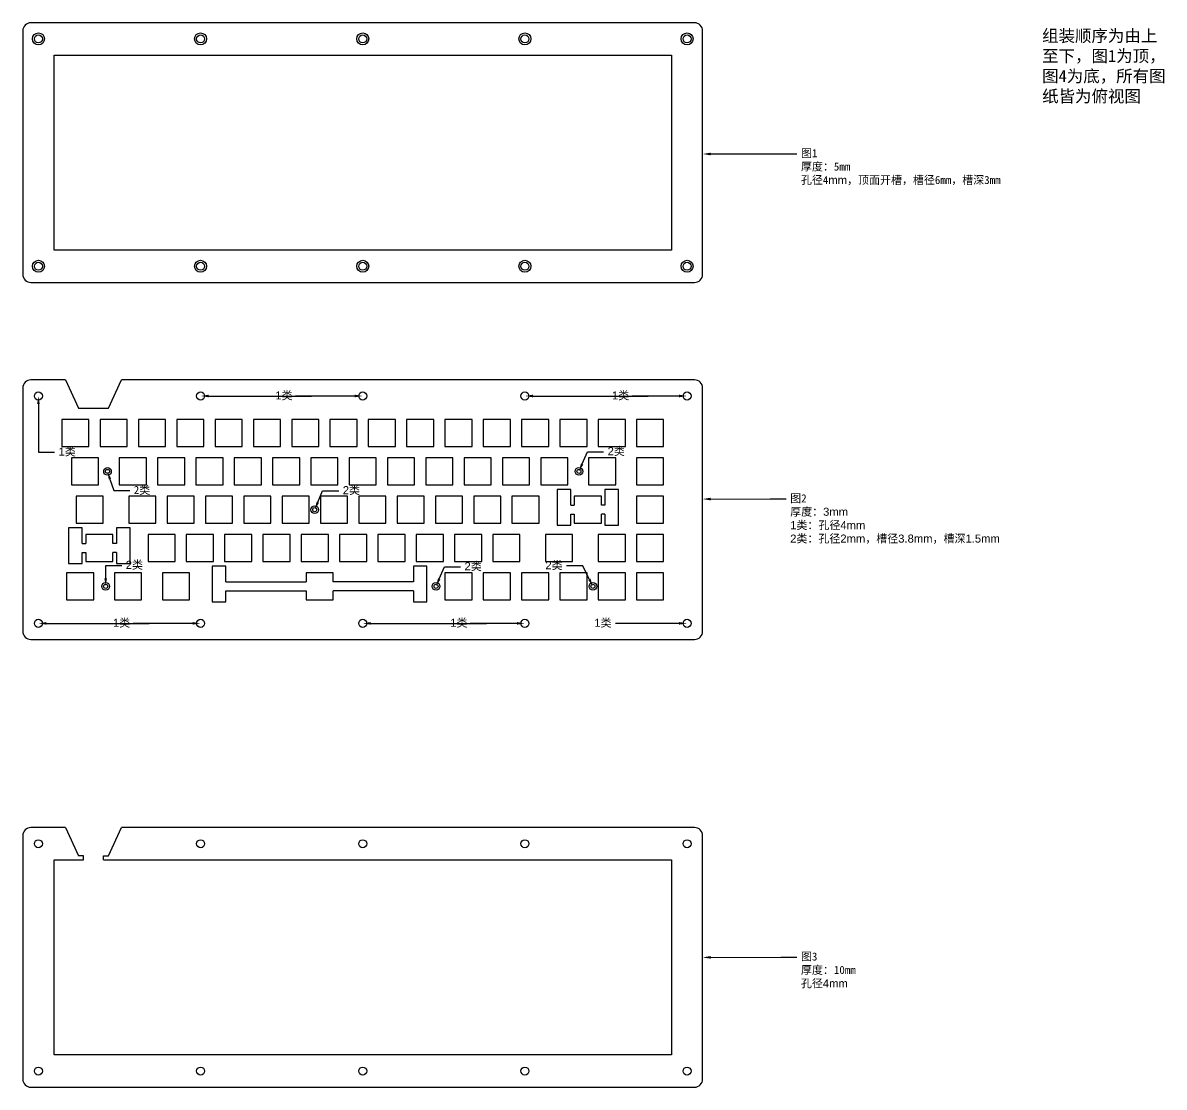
# Model space of a CAD drawing. Header units: millimetres. Extents: x -18 to 567, y -1182 to 0.
# Drawn here: x 0 to 567, y -529 to 0 of the extents above; entities that cross this region are included whole.
import ezdxf
from ezdxf import colors
from ezdxf.entities.mleader import LeaderData, LeaderLine
from ezdxf.math import Vec2, Vec3

# ---------------------------------------------------------------- set-up
doc = ezdxf.new("R2010")
doc.units = ezdxf.units.MM
doc.styles.get("Standard").update_dxf_attribs({"font": 'arial.ttf'})

msp = doc.modelspace()

# ---------------------------------------------------------------- linework, layer by layer
for p, q in [((21.14, -177.47), (27.73, -191.47)), ((42.55, -191.47), (49.14, -177.47)), ((27.73, -191.47), (42.55, -191.47)), ((272.39, -231.94), (265.64, -231.94)), ((265.64, -231.94), (265.64, -249.72)), ((272.39, -239.67), (272.39, -231.94)), ((296.19, -231.94), (289.44, -231.94)), ((289.44, -231.94), (289.44, -239.67)), ((296.19, -249.72), (296.19, -231.94)), ((272.39, -239.67), (274.17, -239.67)), ((289.44, -239.67), (287.67, -239.67)), ((272.39, -249.72), (272.39, -244.27)), ((272.39, -244.27), (274.17, -244.27)), ((289.44, -244.27), (287.67, -244.27)), ((289.44, -244.27), (289.44, -249.72)), ((29.51, -250.99), (22.76, -250.99)), ((22.76, -250.99), (22.76, -268.77)), ((29.51, -258.72), (29.51, -250.99)), ((53.31, -250.99), (46.56, -250.99)), ((46.56, -250.99), (46.56, -258.72)), ((53.31, -268.77), (53.31, -250.99)), ((265.64, -249.72), (272.39, -249.72)), ((289.44, -249.72), (296.19, -249.72)), ((29.51, -258.72), (31.28, -258.72)), ((46.56, -258.72), (44.78, -258.72)), ((29.51, -268.77), (29.51, -263.32)), ((29.51, -263.32), (31.28, -263.32)), ((46.56, -263.32), (44.78, -263.32)), ((46.56, -263.32), (46.56, -268.77)), ((22.76, -268.77), (29.51, -268.77)), ((46.56, -268.77), (53.31, -268.77)), ((100.94, -270.04), (94.19, -270.04)), ((94.19, -270.04), (94.19, -287.82)), ((100.94, -277.77), (100.94, -270.04)), ((200.94, -270.04), (194.19, -270.04)), ((194.19, -270.04), (194.19, -277.77)), ((200.94, -287.82), (200.94, -270.04)), ((100.94, -277.77), (140.82, -277.77)), ((194.19, -277.77), (154.32, -277.77)), ((100.94, -287.82), (100.94, -282.37)), ((100.94, -282.37), (140.82, -282.37)), ((194.19, -282.37), (154.32, -282.37)), ((194.19, -282.37), (194.19, -287.82)), ((94.19, -287.82), (100.94, -287.82)), ((194.19, -287.82), (200.94, -287.82)), ((21.14, -399.99), (27.73, -413.99)), ((42.55, -413.99), (49.14, -399.99)), ((30.14, -413.99), (27.73, -413.99)), ((30.14, -415.99), (30.14, -413.99)), ((40.14, -415.99), (40.14, -413.99)), ((40.14, -413.99), (42.55, -413.99))]:
    msp.add_line(p, q)
msp.add_lwpolyline([(4, -129), (334, -129, 0.414214), (338, -125), (338, -4, 0.414214), (334, 0), (4, 0, 0.414214), (0, -4), (0, -125, 0.414214)], format="xyb", close=True)
for points in [[(15.5, -16), (322.5, -16), (322.5, -113), (15.5, -113)], [(19.37, -210.62), (32.87, -210.62), (32.87, -197.12), (19.37, -197.12)], [(38.42, -210.62), (51.92, -210.62), (51.92, -197.12), (38.42, -197.12)], [(57.47, -210.62), (70.97, -210.62), (70.97, -197.12), (57.47, -197.12)], [(76.52, -210.62), (90.02, -210.62), (90.02, -197.12), (76.52, -197.12)], [(95.57, -210.62), (109.07, -210.62), (109.07, -197.12), (95.57, -197.12)], [(114.62, -210.62), (128.12, -210.62), (128.12, -197.12), (114.62, -197.12)], [(133.67, -210.62), (147.17, -210.62), (147.17, -197.12), (133.67, -197.12)], [(152.72, -210.62), (166.22, -210.62), (166.22, -197.12), (152.72, -197.12)], [(171.77, -210.62), (185.27, -210.62), (185.27, -197.12), (171.77, -197.12)], [(190.82, -210.62), (204.32, -210.62), (204.32, -197.12), (190.82, -197.12)], [(209.87, -210.62), (223.37, -210.62), (223.37, -197.12), (209.87, -197.12)], [(228.92, -210.62), (242.42, -210.62), (242.42, -197.12), (228.92, -197.12)], [(247.97, -210.62), (261.47, -210.62), (261.47, -197.12), (247.97, -197.12)], [(267.02, -210.62), (280.52, -210.62), (280.52, -197.12), (267.02, -197.12)], [(286.07, -210.62), (299.57, -210.62), (299.57, -197.12), (286.07, -197.12)], [(305.12, -210.62), (318.62, -210.62), (318.62, -197.12), (305.12, -197.12)], [(24.14, -229.67), (37.64, -229.67), (37.64, -216.17), (24.14, -216.17)], [(47.95, -229.67), (61.45, -229.67), (61.45, -216.17), (47.95, -216.17)], [(67, -229.67), (80.5, -229.67), (80.5, -216.17), (67, -216.17)], [(86.05, -229.67), (99.55, -229.67), (99.55, -216.17), (86.05, -216.17)], [(105.1, -229.67), (118.6, -229.67), (118.6, -216.17), (105.1, -216.17)], [(124.15, -229.67), (137.65, -229.67), (137.65, -216.17), (124.15, -216.17)], [(143.2, -229.67), (156.7, -229.67), (156.7, -216.17), (143.2, -216.17)], [(162.25, -229.67), (175.75, -229.67), (175.75, -216.17), (162.25, -216.17)], [(181.3, -229.67), (194.8, -229.67), (194.8, -216.17), (181.3, -216.17)], [(200.35, -229.67), (213.85, -229.67), (213.85, -216.17), (200.35, -216.17)], [(219.4, -229.67), (232.9, -229.67), (232.9, -216.17), (219.4, -216.17)], [(238.45, -229.67), (251.95, -229.67), (251.95, -216.17), (238.45, -216.17)], [(257.5, -229.67), (271, -229.67), (271, -216.17), (257.5, -216.17)], [(281.31, -229.67), (294.81, -229.67), (294.81, -216.17), (281.31, -216.17)], [(305.12, -229.67), (318.62, -229.67), (318.62, -216.17), (305.12, -216.17)], [(26.52, -248.72), (40.02, -248.72), (40.02, -235.22), (26.52, -235.22)], [(52.71, -248.72), (66.21, -248.72), (66.21, -235.22), (52.71, -235.22)], [(71.76, -248.72), (85.26, -248.72), (85.26, -235.22), (71.76, -235.22)], [(90.81, -248.72), (104.31, -248.72), (104.31, -235.22), (90.81, -235.22)], [(109.86, -248.72), (123.36, -248.72), (123.36, -235.22), (109.86, -235.22)], [(128.91, -248.72), (142.41, -248.72), (142.41, -235.22), (128.91, -235.22)], [(147.96, -248.72), (161.46, -248.72), (161.46, -235.22), (147.96, -235.22)], [(167.01, -248.72), (180.51, -248.72), (180.51, -235.22), (167.01, -235.22)], [(186.06, -248.72), (199.56, -248.72), (199.56, -235.22), (186.06, -235.22)], [(205.11, -248.72), (218.61, -248.72), (218.61, -235.22), (205.11, -235.22)], [(224.16, -248.72), (237.66, -248.72), (237.66, -235.22), (224.16, -235.22)], [(243.21, -248.72), (256.71, -248.72), (256.71, -235.22), (243.21, -235.22)], [(305.12, -248.72), (318.62, -248.72), (318.62, -235.22), (305.12, -235.22)], [(62.24, -267.77), (75.74, -267.77), (75.74, -254.27), (62.24, -254.27)], [(81.29, -267.77), (94.79, -267.77), (94.79, -254.27), (81.29, -254.27)], [(100.34, -267.77), (113.84, -267.77), (113.84, -254.27), (100.34, -254.27)], [(119.39, -267.77), (132.89, -267.77), (132.89, -254.27), (119.39, -254.27)], [(138.44, -267.77), (151.94, -267.77), (151.94, -254.27), (138.44, -254.27)], [(157.49, -267.77), (170.99, -267.77), (170.99, -254.27), (157.49, -254.27)], [(176.54, -267.77), (190.04, -267.77), (190.04, -254.27), (176.54, -254.27)], [(195.59, -267.77), (209.09, -267.77), (209.09, -254.27), (195.59, -254.27)], [(214.64, -267.77), (228.14, -267.77), (228.14, -254.27), (214.64, -254.27)], [(233.69, -267.77), (247.19, -267.77), (247.19, -254.27), (233.69, -254.27)], [(259.88, -267.77), (273.38, -267.77), (273.38, -254.27), (259.88, -254.27)], [(286.07, -267.77), (299.57, -267.77), (299.57, -254.27), (286.07, -254.27)], [(305.12, -267.77), (318.62, -267.77), (318.62, -254.27), (305.12, -254.27)], [(21.76, -286.82), (35.26, -286.82), (35.26, -273.32), (21.76, -273.32)], [(45.57, -286.82), (59.07, -286.82), (59.07, -273.32), (45.57, -273.32)], [(69.38, -286.82), (82.88, -286.82), (82.88, -273.32), (69.38, -273.32)], [(209.87, -286.82), (223.37, -286.82), (223.37, -273.32), (209.87, -273.32)], [(228.92, -286.82), (242.42, -286.82), (242.42, -273.32), (228.92, -273.32)], [(247.97, -286.82), (261.47, -286.82), (261.47, -273.32), (247.97, -273.32)], [(267.02, -286.82), (280.52, -286.82), (280.52, -273.32), (267.02, -273.32)], [(286.07, -286.82), (299.57, -286.82), (299.57, -273.32), (286.07, -273.32)], [(305.12, -286.82), (318.62, -286.82), (318.62, -273.32), (305.12, -273.32)]]:
    msp.add_lwpolyline(points, close=True)
for points in [[(21.14, -177.47), (4, -177.47, 0.414214), (0, -181.47), (0, -302.47, 0.414214), (4, -306.47), (334, -306.47, 0.414214), (338, -302.47), (338, -181.47, 0.414214), (334, -177.47), (49.14, -177.47)], [(21.14, -399.99), (4, -399.99, 0.414214), (0, -403.99), (0, -524.99, 0.414214), (4, -528.99), (334, -528.99, 0.414214), (338, -524.99), (338, -403.99, 0.414214), (334, -399.99), (49.14, -399.99)]]:
    msp.add_lwpolyline(points, format="xyb")
for points in [[(287.67, -239.67), (287.67, -235.22), (274.17, -235.22), (274.17, -239.67)], [(274.17, -244.27), (274.17, -248.72), (287.67, -248.72), (287.67, -244.27)], [(44.78, -258.72), (44.78, -254.27), (31.28, -254.27), (31.28, -258.72)], [(31.28, -263.32), (31.28, -267.77), (44.78, -267.77), (44.78, -263.32)], [(154.32, -277.77), (154.32, -273.32), (140.82, -273.32), (140.82, -277.77)], [(140.82, -282.37), (140.82, -286.82), (154.32, -286.82), (154.32, -282.37)], [(40.14, -415.99), (322.5, -415.99), (322.5, -512.99), (15.5, -512.99), (15.5, -415.99), (30.14, -415.99)]]:
    msp.add_lwpolyline(points)
at = {"color": 240, "true_color": 0xed1f24}
for centre, radius in [((7.75, -8), 3), ((88.38, -8), 3), ((169, -8), 3), ((249.63, -8), 3), ((330.25, -8), 3), ((7.75, -121), 3), ((88.38, -121), 3), ((169, -121), 3), ((249.63, -121), 3), ((330.25, -121), 3), ((42.1, -222.94), 1.9), ((276.49, -222.92), 1.9), ((145.13, -241.97), 1.9), ((41.19, -280.07), 1.9), ((205.44, -280.07), 1.9), ((283.43, -280.07), 1.9)]:
    msp.add_circle(centre, radius, dxfattribs=at)
for centre, radius in [((7.75, -8), 2), ((88.38, -8), 2), ((169, -8), 2), ((249.63, -8), 2), ((330.25, -8), 2), ((7.75, -121), 2), ((88.38, -121), 2), ((169, -121), 2), ((249.63, -121), 2), ((330.25, -121), 2), ((7.75, -185.47), 2), ((88.38, -185.47), 2), ((169, -185.47), 2), ((249.63, -185.47), 2), ((330.25, -185.47), 2), ((42.1, -222.94), 1), ((276.49, -222.92), 1), ((145.13, -241.97), 1), ((41.19, -280.07), 1), ((205.44, -280.07), 1), ((283.43, -280.07), 1), ((7.75, -298.47), 2), ((88.38, -298.47), 2), ((169, -298.47), 2), ((249.63, -298.47), 2), ((330.25, -298.47), 2), ((7.75, -407.99), 2), ((88.38, -407.99), 2), ((169, -407.99), 2), ((249.63, -407.99), 2), ((330.25, -407.99), 2), ((7.75, -520.99), 2), ((88.38, -520.99), 2), ((169, -520.99), 2), ((249.63, -520.99), 2), ((330.25, -520.99), 2)]:
    msp.add_circle(centre, radius)

# ---------------------------------------------------------------- texts
at = {"insert": (506.79, -3.44), "char_height": 6, "attachment_point": 1}
msp.add_mtext_dynamic_manual_height_columns('{\\fSimSun|b0|i0|c134|p2;组装顺序为由上至下，图1为顶，图4为底，所有图纸皆为俯视图}', width=62.5457, gutter_width=12.5, heights=[0], dxfattribs=at)

# ---------------------------------------------------------------- leaders
ml = msp.add_multileader_mtext('Standard')
ml.set_content('{\\fSimSun|b0|i0|c134|p2;图1\\P厚度：5mm\\P孔径4}mm{\\fSimSun|b0|i0|c134|p2;，顶面开槽，槽径6mm，槽深3mm}', color=256)
ml.set_leader_properties()
ml.build(insert=Vec2(0, 0))
ctx = ml.context
ctx.base_point, ctx.plane_origin = Vec3(384.88, -65.06), Vec3(338, -19.06)
notes = []
notes.append((ctx, [(0, (1, 1, 0), (376.88, -65.06), (1, 0), 8, [(0, [(338, -65.2)], 0, [])])]))
ctx.mtext.insert, ctx.mtext.flow_direction = Vec3(386.88, -62.77), 5
ml = msp.add_multileader_mtext('Standard')
ml.set_content('1{\\fSimSun|b0|i0|c134|p2;类}', color=256)
ml.set_leader_properties()
ml.build(insert=Vec2(0, 0))
ctx = ml.context
ctx.base_point, ctx.plane_origin = Vec3(15.75, -213.39), Vec3(7.75, -185.47)
notes.append((ctx, [(0, (1, 1, 0), (7.75, -213.39), (1, 0), 8, [(0, [(7.75, -185.47)], 0, [])])]))
ctx.mtext.insert, ctx.mtext.flow_direction = Vec3(17.75, -211.1), 5
ml = msp.add_multileader_mtext('Standard')
ml.set_content('1{\\fSimSun|b0|i0|c134|p2;类}', color=256)
ml.set_leader_properties()
ml.build(insert=Vec2(0, 0))
ctx = ml.context
ctx.base_point, ctx.plane_origin = Vec3(123.55, -185.47), Vec3(88.38, -185.47)
notes.append((ctx, [(1, (1, 1, 0), (143.52, -185.47), (-1, 0), 8, [(0, [(88.38, -185.47)], 0, []), (1, [(169, -185.47)], 0, [])])]))
ctx.mtext.insert, ctx.mtext.flow_direction = Vec3(125.55, -183.18), 5
ml = msp.add_multileader_mtext('Standard')
ml.set_content('1{\\fSimSun|b0|i0|c134|p2;类}', color=256)
ml.set_leader_properties()
ml.build(insert=Vec2(0, 0))
ctx = ml.context
ctx.base_point, ctx.plane_origin = Vec3(290.93, -185.47), Vec3(249.63, -185.47)
notes.append((ctx, [(1, (1, 1, 0), (310.91, -185.47), (-1, 0), 8, [(0, [(249.63, -185.47)], 0, []), (1, [(330.25, -185.47)], 0, [])])]))
ctx.mtext.insert, ctx.mtext.flow_direction = Vec3(292.93, -183.18), 5
ml = msp.add_multileader_mtext('Standard')
ml.set_content('2{\\fSimSun|b0|i0|c134|p2;类}', color=256)
ml.set_leader_properties()
ml.build(insert=Vec2(0, 0))
ctx = ml.context
ctx.base_point, ctx.plane_origin = Vec3(288.77, -213.17), Vec3(276.49, -222.92)
notes.append((ctx, [(0, (1, 1, 0), (280.77, -213.17), (1, 0), 8, [(0, [(276.49, -222.92)], 0, [])])]))
ctx.mtext.insert, ctx.mtext.flow_direction = Vec3(290.77, -210.88), 5
ml = msp.add_multileader_mtext('Standard')
ml.set_content('{\\fSimSun|b0|i0|c134|p2;2类}', color=256)
ml.set_leader_properties()
ml.build(insert=Vec2(0, 0))
ctx = ml.context
ctx.base_point, ctx.plane_origin = Vec3(53.17, -232.47), Vec3(42.1, -222.94)
notes.append((ctx, [(0, (1, 1, 0), (45.17, -232.47), (1, 0), 8, [(0, [(42.1, -222.94)], 0, [])])]))
ctx.mtext.insert, ctx.mtext.flow_direction = Vec3(55.17, -230.18), 5
ml = msp.add_multileader_mtext('Standard')
ml.set_content('2{\\fSimSun|b0|i0|c134|p2;类}', color=256)
ml.set_leader_properties()
ml.build(insert=Vec2(0, 0))
ctx = ml.context
ctx.base_point, ctx.plane_origin = Vec3(157.08, -232.57), Vec3(145.13, -241.97)
notes.append((ctx, [(0, (1, 1, 0), (149.08, -232.57), (1, 0), 8, [(0, [(145.13, -241.97)], 0, [])])]))
ctx.mtext.insert, ctx.mtext.flow_direction = Vec3(159.08, -230.28), 5
ml = msp.add_multileader_mtext('Standard')
ml.set_content('{\\fSimSun|b0|i0|c134|p2;图2\\P厚度：}3mm\\P1{\\fSimSun|b0|i0|c134|p2;类：孔径}4mm\\P2{\\fSimSun|b0|i0|c134|p2;类：孔径}2mm{\\fSimSun|b0|i0|c134|p2;，槽径}3.8mm{\\fSimSun|b0|i0|c134|p2;，槽深}1.5mm', color=256)
ml.set_leader_properties()
ml.build(insert=Vec2(0, 0))
ctx = ml.context
ctx.base_point, ctx.plane_origin = Vec3(379.53, -236.62), Vec3(338, -288.8)
notes.append((ctx, [(0, (1, 1, 0), (371.53, -236.62), (1, 0), 8, [(0, [(338, -236.7)], 0, [])])]))
ctx.mtext.insert, ctx.mtext.flow_direction = Vec3(381.53, -234.33), 5
ml = msp.add_multileader_mtext('Standard')
ml.set_content('2{\\fSimSun|b0|i0|c134|p2;类}', color=256)
ml.set_leader_properties()
ml.build(insert=Vec2(0, 0))
ctx = ml.context
ctx.base_point, ctx.plane_origin = Vec3(49.19, -269.69), Vec3(41.19, -280.07)
notes.append((ctx, [(0, (1, 1, 0), (41.19, -269.69), (1, 0), 8, [(0, [(41.19, -280.07)], 0, [])])]))
ctx.mtext.insert, ctx.mtext.flow_direction = Vec3(51.19, -267.4), 5
ml = msp.add_multileader_mtext('Standard')
ml.set_content('2{\\fSimSun|b0|i0|c134|p2;类}', color=256)
ml.set_leader_properties()
ml.build(insert=Vec2(0, 0))
ctx = ml.context
ctx.base_point, ctx.plane_origin = Vec3(217.62, -270.38), Vec3(205.44, -280.07)
notes.append((ctx, [(0, (1, 1, 0), (209.62, -270.38), (1, 0), 8, [(0, [(205.44, -280.07)], 0, [])])]))
ctx.mtext.insert, ctx.mtext.flow_direction = Vec3(219.62, -268.09), 5
ml = msp.add_multileader_mtext('Standard')
ml.set_content('2{\\fSimSun|b0|i0|c134|p2;类}', color=256)
ml.set_leader_properties()
ml.build(insert=Vec2(0, 0))
ctx = ml.context
ctx.base_point, ctx.plane_origin = Vec3(257.96, -269.89), Vec3(283.43, -280.07)
ctx.text_align_type = 2
notes.append((ctx, [(0, (1, 1, 0), (278.38, -269.89), (-1, 0), 8, [(0, [(283.43, -280.07)], 0, [])])]))
ctx.mtext.insert, ctx.mtext.alignment, ctx.mtext.flow_direction = Vec3(268.38, -267.6), 3, 5
ml = msp.add_multileader_mtext('Standard')
ml.set_content('1{\\fSimSun|b0|i0|c134|p2;类}', color=256)
ml.set_leader_properties()
ml.build(insert=Vec2(0, 0))
ctx = ml.context
ctx.base_point, ctx.plane_origin = Vec3(42.83, -298.47), Vec3(7.75, -298.47)
notes.append((ctx, [(1, (1, 1, 0), (62.81, -298.47), (-1, 0), 8, [(0, [(7.75, -298.47)], 0, []), (1, [(88.38, -298.47)], 0, [])])]))
ctx.mtext.insert, ctx.mtext.flow_direction = Vec3(44.83, -296.18), 5
ml = msp.add_multileader_mtext('Standard')
ml.set_content('1{\\fSimSun|b0|i0|c134|p2;类}', color=256)
ml.set_leader_properties()
ml.build(insert=Vec2(0, 0))
ctx = ml.context
ctx.base_point, ctx.plane_origin = Vec3(210.51, -298.47), Vec3(169, -298.47)
notes.append((ctx, [(1, (1, 1, 0), (230.48, -298.47), (-1, 0), 8, [(0, [(169, -298.47)], 0, []), (1, [(249.63, -298.47)], 0, [])])]))
ctx.mtext.insert, ctx.mtext.flow_direction = Vec3(212.51, -296.18), 5
ml = msp.add_multileader_mtext('Standard')
ml.set_content('1{\\fSimSun|b0|i0|c134|p2;类}', color=256)
ml.set_leader_properties()
ml.build(insert=Vec2(0, 0))
ctx = ml.context
ctx.base_point, ctx.plane_origin = Vec3(282.74, -298.47), Vec3(330.25, -298.47)
ctx.text_align_type = 2
notes.append((ctx, [(0, (1, 1, 0), (302.72, -298.47), (-1, 0), 8, [(0, [(330.25, -298.47)], 0, [])])]))
ctx.mtext.insert, ctx.mtext.alignment, ctx.mtext.flow_direction = Vec3(292.72, -296.18), 3, 5
ml = msp.add_multileader_mtext('Standard')
ml.set_content('{\\fSimSun|b0|i0|c134|p2;图3\\P厚度：10mm\\P孔径}4mm', color=256)
ml.set_leader_properties()
ml.build(insert=Vec2(0, 0))
ctx = ml.context
ctx.base_point, ctx.plane_origin = Vec3(384.88, -464.36), Vec3(338, -418.35)
notes.append((ctx, [(0, (1, 1, 0), (376.88, -464.36), (1, 0), 8, [(0, [(338, -464.49)], 0, [])])]))
ctx.mtext.insert, ctx.mtext.flow_direction = Vec3(386.88, -462.07), 5
for ctx, leaders in notes:
    for number, flags, end, landing, length, lines in leaders:
        leader = LeaderData()
        leader.index, (leader.has_last_leader_line, leader.has_dogleg_vector, leader.attachment_direction) = number, flags
        leader.last_leader_point, leader.dogleg_vector, leader.dogleg_length = Vec3(end), Vec3(landing), length
        for number, points, colour, breaks in lines:
            line = LeaderLine()
            line.index, line.vertices, line.color, line.breaks = number, Vec3.list(points), colors.encode_raw_color(colour), breaks
            leader.lines.append(line)
        ctx.leaders.append(leader)

doc.saveas('drawing.dxf')
